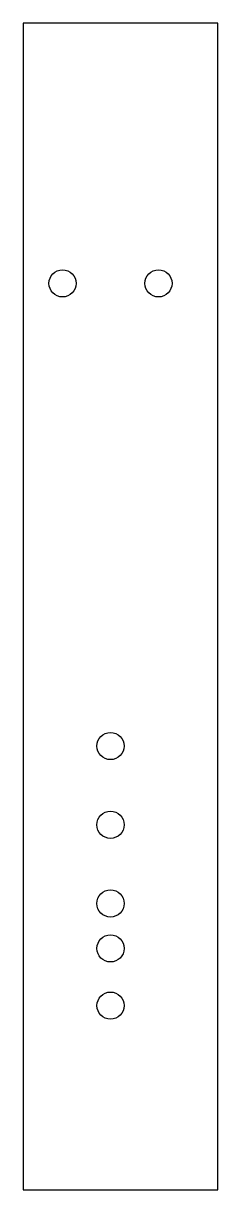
# Model space of a CAD drawing. Header units: millimetres. Extents: x -26 to 1, y -7 to 156.
import ezdxf

# ---------------------------------------------------------------- set-up
doc = ezdxf.new("R2010")
doc.units = ezdxf.units.MM
doc.layers.get('0').update_dxf_attribs({"linetype": 'CONTINUOUS'})

msp = doc.modelspace()

# ---------------------------------------------------------------- linework, layer by layer
msp.add_lwpolyline([(-26.2, 156), (-26.2, -7), (1, -7), (1, 156)], close=True)
for centre in [(-20.71, 119.66), (-7.29, 119.66), (-14, 55), (-14, 44), (-14, 33), (-13.99, 26.72), (-13.99, 18.72)]:
    msp.add_circle(centre, 1.9)

doc.saveas('drawing.dxf')
